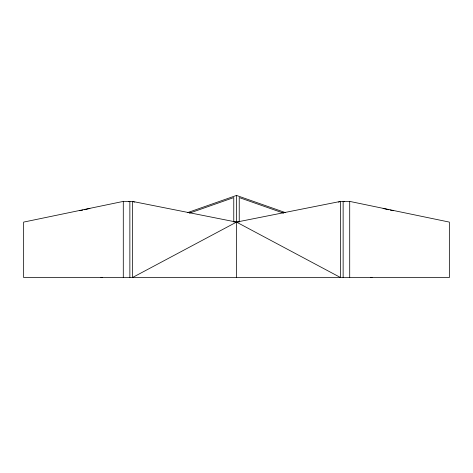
<?xml version="1.0" encoding="UTF-8"?>
<svg xmlns="http://www.w3.org/2000/svg" width="473" height="473" viewBox="0 0 473 473"><rect width="100%" height="100%" fill="white"/><g stroke="black" fill="none" stroke-linecap="round" stroke-linejoin="round"><path stroke-width="0.71" d="M338.508 202.16L340.572 201.403L349.713 201.403L449.35 222.097L449.35 277.562L23.65 277.562L23.65 222.097L123.287 201.403L132.428 201.403L236.5 222.097L239.427 221.855M187.509 212.649L236.5 195.438L285.491 212.649M189.436 213.152L233.768 197.572L233.768 221.713M79.848 210.71L82.722 210.065M84.159 209.746L89.905 208.463M128.431 201.723L129.862 201.403L129.862 277.562M100.92 277.562L102.375 277.367M233.573 221.855L236.5 222.097L340.572 201.403L340.572 277.562L236.5 222.097L132.428 277.562L132.428 201.403L134.492 202.16M370.625 277.367L372.08 277.562M344.569 201.723L343.138 201.403L343.138 277.562M383.095 208.463L388.841 209.746M390.278 210.065L393.152 210.71M283.564 213.152L239.232 197.572L239.232 221.713M349.713 201.403L349.713 277.562M236.5 195.438L236.5 277.562M123.287 201.403L123.287 277.562"/></g></svg>
